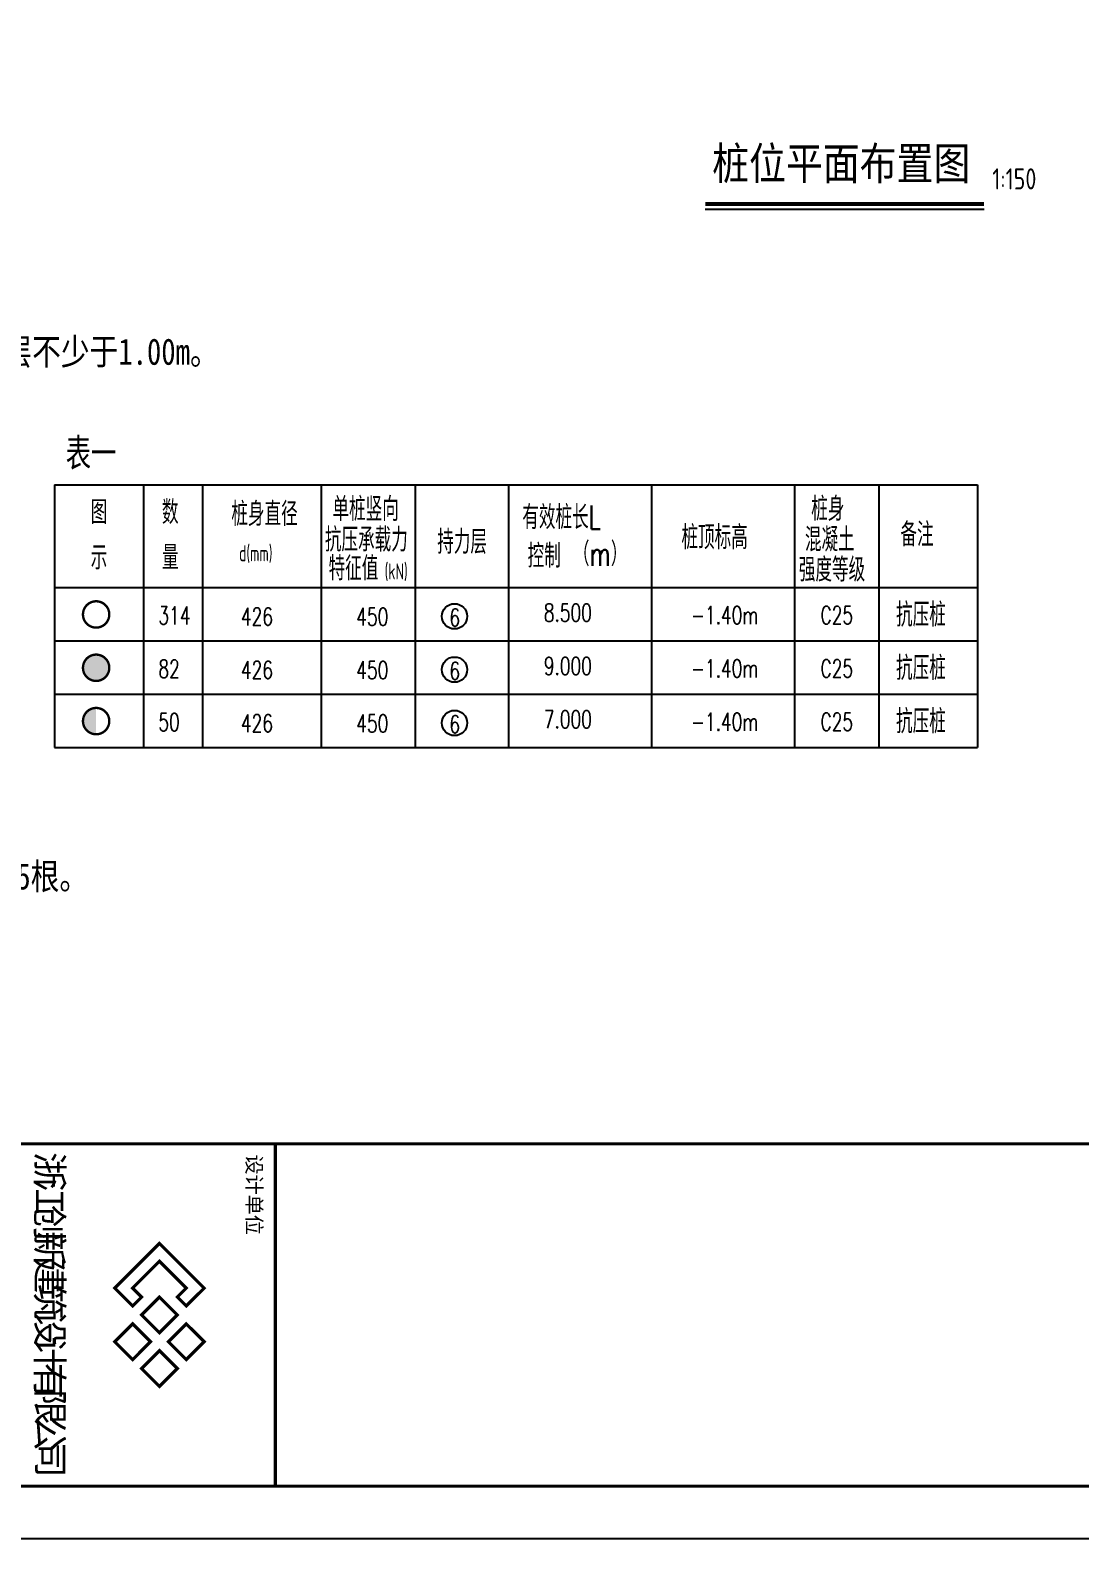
# Model space of a CAD drawing. Extents: x 447413 to 2975780, y -1432727 to 1301644.
# Drawn here: x 2291971 to 2321862, y 647327 to 690317 of the extents above; entities that cross this region are included whole.
import ezdxf
from ezdxf.enums import TextEntityAlignment as Align

# ---------------------------------------------------------------- set-up
doc = ezdxf.new("R2010")
doc.units = 0
doc.header["$LTSCALE"] = 1000
doc.header["$MEASUREMENT"] = 0
doc.linetypes.add('DASHED', pattern=[0.75, 0.5, -0.25])
for name, color, linetype in [('220', 2, 'Continuous'), ('PILE_DASH', 9, 'DASHED'), ('T2', 4, 'Continuous'), ('TEXT', 6, 'Continuous'), ('图框', 253, 'Continuous'), ('桩标注', 170, 'Continuous'), ('桩类型', 6, 'Continuous')]:
    doc.layers.add(name, color=color, linetype=linetype)
doc.styles.add('ASDF', font='')
doc.styles.add('cx_biaoti', font='')
doc.styles.add('DIM_FONT', font='SIMPLEX', dxfattribs={"width": 0.8})
doc.styles.add('FSD', font='tssdeng.shx', dxfattribs={"width": 0.7, "bigfont": 'hztxt.shx'})
doc.styles.add('HZTXT', font='romans.shx', dxfattribs={"bigfont": 'hztxt.shx'})
doc.styles.add('TSSD_REIN', font='Tssdeng.shx', dxfattribs={"width": 0.7, "bigfont": 'hztxt.shx'})
doc.styles.add('YT', font='FZYTK.TTF')
doc.styles.add('楷体', font='tssdeng.shx', dxfattribs={"bigfont": 'hztxt.shx'})
doc.styles.get('ASDF').set_extended_font_data('SimSun')
doc.styles.get('cx_biaoti').set_extended_font_data('SimSun')

# ---------------------------------------------------------------- blocks, each defined once
blk = doc.blocks.new('A$C6B0021A6')
at = {"layer": '图框', "color": 2, "const_width": 40, "elevation": -84000}
blk.add_lwpolyline([(20, 84120), (118920, 84120), (118920, 20), (20, 20)], close=True, dxfattribs=at)
at = {"layer": '图框', "color": 153, "const_width": 58, "elevation": -84000}
for points in [[(111420, 1020), (2520, 1020), (2520, 83120), (111420, 83120)], [(111420, 83120), (117920, 83120), (117920, 1020), (111420, 1020)], [(111420, 30220), (117920, 30220), (117920, 1020), (111420, 1020)]]:
    blk.add_lwpolyline(points, close=True, dxfattribs=at)
at = {"layer": '图框', "color": 5, "const_width": 60, "elevation": -84000}
blk.add_lwpolyline([(114500, 28529), (114161, 28869), (113312, 28020), (114161, 27171), (114500, 27511), (114331, 27681), (114161, 27511), (113652, 28020), (114161, 28529), (114331, 28359)], close=True, dxfattribs=at)
at = {"layer": '图框', "color": 1, "const_width": 60, "elevation": -84000}
for points in [[(114840, 28529), (115179, 28190), (115519, 28529), (115179, 28869)], [(114331, 28020), (114670, 27681), (115009, 28020), (114670, 28359)], [(115349, 28020), (115688, 27681), (116028, 28020), (115688, 28359)], [(114840, 27511), (115179, 27171), (115519, 27511), (115179, 27850)]]:
    blk.add_lwpolyline(points, close=True, dxfattribs=at)
at = {"layer": '图框', "color": 153, "style": 'cx_biaoti'}
blk.add_text('设计单位', height=280, dxfattribs=at).set_placement((111624, 29678, -84000))
at = {"layer": '图框', "color": 153, "style": 'YT'}
for s, p in [('浙', (111920, 25945, -84000)), ('江', (112420, 25945, -84000)), ('创', (112920, 25945, -84000)), ('新', (113420, 25945, -84000)), ('建', (113920, 25945, -84000)), ('筑', (114420, 25945, -84000)), ('设', (114920, 25945, -84000)), ('计', (115420, 25945, -84000)), ('有', (115920, 25945, -84000)), ('限', (116420, 25945, -84000)), ('公', (116920, 25945, -84000)), ('司', (117420, 25945, -84000))]:
    blk.add_text(s, height=500, dxfattribs=at).set_placement(p, align=Align.MIDDLE)

msp = doc.modelspace()

# ---------------------------------------------------------------- hatches: boundary and pattern name
at = {"layer": '桩类型'}
h = msp.add_hatch(color=256, dxfattribs=at)
h.dxf.hatch_style = 1
edge = h.paths.add_edge_path()
edge.add_arc((2293848.6, 672160.2), 375, 0, 180)
edge.add_arc((2293848.6, 672160.2), 375, 180, 360)
h = msp.add_hatch(color=256, dxfattribs=at)
h.dxf.hatch_style = 1
h.paths.add_polyline_path([(2293848.6, 671016.5, 0.4142136), (2293473.6, 670641.5, 0.4142136), (2293848.6, 670266.5)])

# ---------------------------------------------------------------- linework, layer by layer
at = {"layer": 'PILE_DASH', "linetype": 'ByBlock', "ltscale": 0.2, "const_width": 67.5, "elevation": 0}
for points in [[(2294223.6, 673679, 1), (2293473.6, 673679, 1)], [(2294223.6, 672160.2, 1), (2293473.6, 672160.2, 1)], [(2294223.6, 670641.5, 1), (2293473.6, 670641.5, 1)]]:
    msp.add_lwpolyline(points, format="xyb", close=True, dxfattribs=at)
at = {"layer": 'T2'}
for centre in [(2304055.8, 673625.6, 0), (2304055.8, 672106.9, 0), (2304055.8, 670588.1, 0)]:
    msp.add_circle(centre, 360, dxfattribs=at)
at = {"layer": 'TEXT'}
msp.add_line((2311193.4, 685216.8, 126000), (2319135.8, 685216.8, 126000), dxfattribs=at)
msp.add_line((2311193.4, 685216.8, 126000), (2319135.8, 685216.8, 126000), dxfattribs=at)
at = {"layer": 'TEXT', "const_width": 118.8, "elevation": 126000}
msp.add_lwpolyline([(2311193.4, 685365.3), (2319135.8, 685365.3)], dxfattribs=at)
msp.add_lwpolyline([(2311193.4, 685365.3), (2319135.8, 685365.3)], dxfattribs=at)
at = {"layer": '桩标注', "color": 7}
for p, q in [((2292663.6, 677367.1), (2292663.6, 669888.1)), ((2292663.6, 677367.1), (2292663.6, 669888.1)), ((2292663.6, 677367.1), (2318948.6, 677367.1)), ((2295194.9, 677367.1), (2295194.9, 669888.1)), ((2296882.4, 677367.1), (2296882.4, 669888.1)), ((2300257.4, 677367.1), (2300257.4, 669888.1)), ((2302938.2, 677367.1), (2302938.2, 669888.1)), ((2305588.2, 677367.1), (2305588.2, 669888.1)), ((2309662.8, 677367.1), (2309662.8, 669888.1)), ((2313737.5, 677367.1), (2313737.5, 669888.1)), ((2313737.5, 677367.1), (2313737.5, 669888.1)), ((2316135.1, 677367.1), (2316135.1, 669888.1)), ((2318948.6, 677367.1), (2318948.6, 669888.1)), ((2292663.6, 674444.3), (2318948.6, 674444.3)), ((2292663.6, 672925.6), (2318948.6, 672925.6)), ((2292663.6, 671406.8), (2318948.6, 671406.8)), ((2292663.6, 671406.8), (2318948.6, 671406.8)), ((2292663.6, 669888.1), (2318948.6, 669888.1))]:
    msp.add_line(p, q, dxfattribs=at)

# ---------------------------------------------------------------- block references
at = {"xscale": 1.5, "yscale": 1.5, "zscale": 1.5, "rotation": 270}
msp.add_blockref('A$C6B0021A6', (2253622, 825737.4, 504000), dxfattribs=at)

# ---------------------------------------------------------------- texts
at = {"layer": '220', "style": 'ASDF', "width": 0.8}
msp.add_text('本工程采用  426沉管灌注桩，以   层土圆砾混卵石作为桩端持力层，桩端进入持力层不少于1.00m。', height=750, dxfattribs=at).set_placement((2260934.3, 680789.2))
at = {"layer": '220', "color": 6, "style": 'ASDF', "width": 0.8}
msp.add_text('采用高应变法检测单桩竖向抗压承载力，检测数量不宜少于总桩数的5％，且不得少于5根。 ', height=750, dxfattribs=at).set_placement((2260886.5, 665847.2))
at = {"layer": 'T2', "width": 0.7}
for s, height, style, p in [('抗压桩', 675, 'HZTXT', (2316629.1, 673332)), ('314', 506.25, 'DIM_FONT', (2295623.3, 673396.3)), ('426', 506.25, 'DIM_FONT', (2297974.2, 673365.4)), ('450', 506.25, 'DIM_FONT', (2301258, 673360)), ('6', 506.3, 'DIM_FONT', (2303908.3, 673336.4)), ('-1.40m', 506.25, 'DIM_FONT', (2310795.1, 673406.6)), ('C25', 506.25, 'DIM_FONT', (2314478.9, 673404.8)), ('82', 506.25, 'DIM_FONT', (2295623.3, 671877.5)), ('426', 506.25, 'DIM_FONT', (2297974.2, 671846.7)), ('-1.40m', 506.25, 'DIM_FONT', (2310795.1, 671887.9)), ('C25', 506.25, 'DIM_FONT', (2314478.9, 671886.1)), ('抗压桩', 675, 'HZTXT', (2316629.1, 671813.3)), ('450', 506.25, 'DIM_FONT', (2301258, 671841.2)), ('6', 506.3, 'DIM_FONT', (2303908.3, 671817.6)), ('50', 506.25, 'DIM_FONT', (2295623.3, 670358.8)), ('426', 506.25, 'DIM_FONT', (2297974.2, 670327.9)), ('450', 506.25, 'DIM_FONT', (2301258, 670322.5)), ('6', 506.3, 'DIM_FONT', (2303908.3, 670298.9)), ('-1.40m', 506.25, 'DIM_FONT', (2310795.1, 670369.1)), ('C25', 506.25, 'DIM_FONT', (2314478.9, 670367.3)), ('抗压桩', 675, 'HZTXT', (2316629.1, 670294.5))]:
    msp.add_text(s, height=height, dxfattribs=dict(at, style=style)).set_placement(p)
at = {"layer": 'T2', "color": 1, "style": 'DIM_FONT', "width": 0.7}
for s, p in [('8.500', (2306599.4, 673476.4)), ('9.000', (2306599.4, 671957.6)), ('7.000', (2306599.4, 670438.9))]:
    msp.add_text(s, height=506.25, dxfattribs=at).set_placement(p)
at = {"layer": 'TEXT', "style": '楷体'}
msp.add_text('桩位平面布置图', height=1050, dxfattribs=at).set_placement((2311393.3, 685645.3, 126000), align=Align.BOTTOM_LEFT)
at = {"layer": 'TEXT', "ltscale": 99, "style": 'TSSD_REIN', "width": 0.8}
msp.add_text('1:150', height=600, dxfattribs=at).set_placement((2319370.9, 685781.6, 126000))
at = {"layer": '桩标注', "color": 7}
for s, height, style, width, p in [('表一', 900, 'HZTXT', 0.8, (2292983.8, 677800.2, 0)), ('单桩竖向', 675, 'HZTXT', 0.7, (2300578.8, 676339.4)), ('桩身', 675, 'HZTXT', 0.7, (2314212.7, 676347.1)), ('图', 675, 'HZTXT', 0.7, (2293695.1, 676250.7)), ('数', 675, 'HZTXT', 0.7, (2295723.1, 676253.3)), ('桩身直径', 675, 'HZTXT', 0.7, (2297700, 676201)), ('有效桩长L', 675, 'HZTXT', 0.7, (2305985.2, 676107.4)), ('桩顶标高', 675, 'HZTXT', 0.7, (2310517.2, 675536)), ('备注', 675, 'HZTXT', 0.7, (2316753, 675616.8)), ('抗压承载力', 675, 'HZTXT', 0.7, (2300362.2, 675467.5)), ('持力层', 675, 'HZTXT', 0.7, (2303562.3, 675405.8)), ('（m）', 675, 'HZTXT', 0.7, (2307426.7, 675064.3)), ('混凝土', 675, 'HZTXT', 0.7, (2314033, 675472)), ('示', 675, 'HZTXT', 0.7, (2293694.9, 674959.7)), ('量', 675, 'HZTXT', 0.7, (2295724.8, 674962.4)), ('d(mm)', 455.63, 'FSD', 0.65, (2297920.2, 675191.9)), ('特征值', 675, 'HZTXT', 0.7, (2300468.5, 674651.5)), ('控制', 675, 'HZTXT', 0.7, (2306138.2, 675009.4)), ('强度等级', 675, 'HZTXT', 0.7, (2313860.6, 674615)), ('(kN)', 455.63, 'FSD', 0.65, (2302064.3, 674675.5))]:
    msp.add_text(s, height=height, dxfattribs=dict(at, style=style, width=width)).set_placement(p)

doc.saveas('drawing.dxf')
